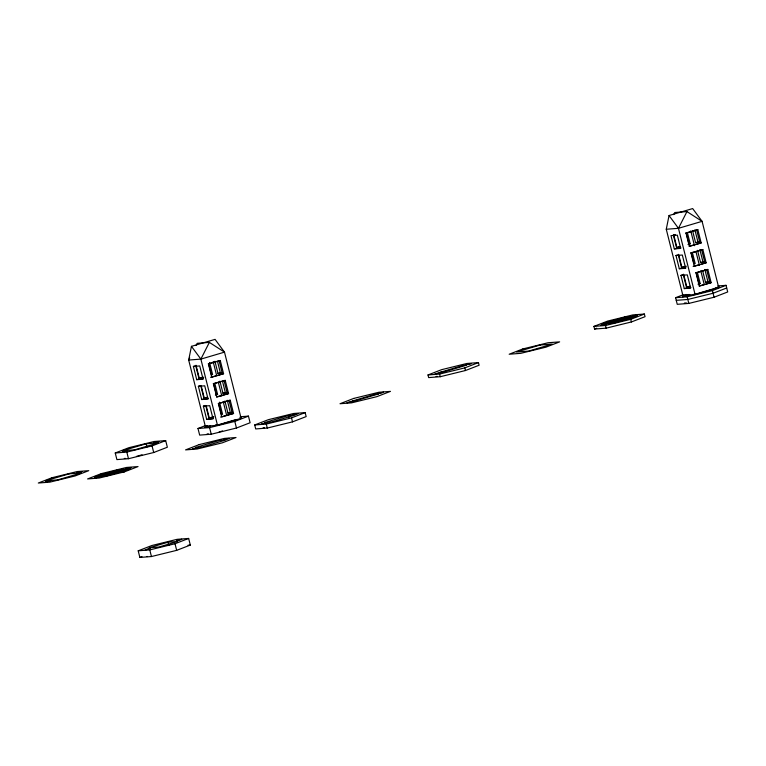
<?xml version="1.0" encoding="UTF-8"?>
<svg xmlns="http://www.w3.org/2000/svg" width="766" height="766" viewBox="0 0 766 766"><rect width="100%" height="100%" fill="white"/><g stroke="black" fill="none" stroke-linecap="round" stroke-linejoin="round"><path stroke-width="1.15" d="M191.452 346.337L188.675 360.049L205.307 426.26L217.506 425.322L241.127 418.351L224.495 352.14L215.074 339.367L191.452 346.337L200.874 359.11L217.506 425.322M666.267 229.254L669.044 215.543L692.665 208.572L702.087 221.345L718.719 287.556L695.097 294.527L682.899 295.465L666.267 229.254L678.465 228.316L702.087 221.345L686.949 211.588L674.75 212.527L673.697 214.614M189.738 357.961L188.675 360.049L200.874 359.11L224.495 352.14L209.357 342.383L197.168 343.321L196.106 345.409M200.874 359.11L209.357 342.383M695.097 294.527L678.465 228.316L686.949 211.588M124.293 458.451L125.729 458.451M207.059 433.958L208.486 433.958M263.102 427.792L264.529 427.792M436.065 376.451L437.491 376.451M684.354 303.298L685.091 303.01M115.235 452.984L128.88 447.689L154.1 441.503L165.686 440.613L167.352 447.229L153.707 452.524L128.487 458.71L116.901 459.6L115.235 452.984L126.821 452.084L152.051 445.908L165.686 440.613M240.333 416.752L248.443 416.12L250.109 422.746L236.464 428.031L211.244 434.217L199.658 435.107L197.992 428.491L205.336 425.637M197.992 428.491L209.578 427.6L234.808 421.415L248.443 416.12M101.227 473.647L87.583 478.942L99.168 478.041L124.398 471.866L138.043 466.571L126.457 467.461L101.227 473.647L124.398 471.866M254.705 424.967L268.349 419.682L293.579 413.496L305.155 412.606L306.161 416.58L292.516 421.865L267.286 428.05L255.7 428.941L254.705 424.967L266.29 424.077L291.52 417.891L305.155 412.606M427.993 374.957L441.637 369.662L466.867 363.477L478.453 362.586L479.114 365.238L465.469 370.524L440.249 376.709L428.663 377.6L427.993 374.957L439.579 374.067L464.809 367.881L478.453 362.586M593.918 326.402L607.562 321.107L632.793 314.922L644.378 314.031L645.039 316.684L631.395 321.969L606.174 328.154L594.588 329.045L593.918 326.402L605.504 325.502L630.734 319.326L644.378 314.031M594.588 329.045L596.685 328.231M717.924 285.957L726.034 285.325L727.7 291.951L714.056 297.237L688.835 303.422L677.249 304.313L675.583 297.696L682.927 294.843M675.583 297.696L687.169 296.806L712.399 290.62L726.034 285.325M726.704 287.978L713.06 293.263L687.83 299.449L676.244 300.349M138.206 550.811L151.84 545.516L177.07 539.331L188.656 538.441L190.322 545.066L176.678 550.352L151.448 556.537L139.862 557.428L138.206 550.811L149.782 549.911L175.012 543.736L188.656 538.441M139.862 557.428L141.959 556.614M718.192 286.637L719.054 286.254L718.364 286.264M240.026 417.614L241.462 417.049L240.246 417.144M193.396 366.435L199.744 365.947L203.067 379.189L196.718 379.677L193.396 366.435L195.751 365.736L199.083 378.978L203.316 378.653M208.295 363.764L220.254 360.499L223.576 373.741L211.77 377.236L208.438 363.984L220.254 360.499M685.886 232.969L697.845 229.704L701.168 242.946L689.362 246.432L686.03 233.19L697.845 229.704M199.237 378.27L202.55 377.293M203.766 377.198L199.351 378.5L196.019 365.258M196.718 379.677L199.083 378.978M214.93 361.265L217.975 373.406L222.37 372.554M210.554 377.322L223.576 373.741M198.384 386.303L204.733 385.815L208.055 399.057L201.707 399.546L198.384 386.303L200.74 385.604L204.072 398.847L208.304 398.521M213.283 383.632L225.242 380.367L228.574 393.609L216.759 397.094L213.436 383.852L225.242 380.367M676.828 247.475L680.141 246.499M680.256 246.729L676.943 247.705L673.611 234.463M687.983 244.45L690.195 243.799L687.428 232.759M674.31 248.883L680.658 248.395L677.336 235.152L670.978 235.641L674.31 248.883L680.907 247.858M692.521 230.47L695.566 242.611L699.961 241.759M689.218 246.212L701.168 242.946M675.976 255.509L682.324 255.021L685.647 268.263L679.298 268.751L675.976 255.509L678.331 254.81L681.663 268.052L685.896 267.727M690.875 252.837L702.834 249.572L706.156 262.815L694.35 266.3L691.018 253.058L702.834 249.572M204.225 398.138L207.538 397.161M207.653 397.391L204.34 398.368L201.286 386.227M215.39 395.103L217.592 394.452L214.825 383.421M201.707 399.546L204.072 398.847M219.919 381.123L222.963 393.264L227.358 392.412M216.615 396.874L228.574 393.609M203.373 406.162L209.721 405.674L213.053 418.916L206.696 419.404L203.373 406.162L204.943 405.702M218.272 403.49L230.231 400.225L233.563 413.468L221.747 416.963L218.425 403.72L230.231 400.225M681.817 267.344L685.13 266.367M686.346 266.271L681.932 267.573L678.599 254.331M679.298 268.751L681.663 268.052M697.51 250.329L700.555 262.47L704.95 261.618M693.134 266.396L706.156 262.815M680.964 275.367L687.313 274.879L690.635 288.121L684.287 288.61L680.964 275.367L683.32 274.668L686.652 287.911L690.884 287.585M695.863 272.696L707.822 269.431L711.145 282.673L699.339 286.168L696.016 272.926L707.822 269.431M209.214 417.997L213.628 416.694M213.743 416.924L209.329 418.236L206.274 406.095M206.696 419.404L213.293 418.38M224.907 400.991L227.952 413.133L232.347 412.28M220.531 417.049L233.563 413.468M146.172 443.782L122.55 450.753L134.749 449.814L158.371 442.844L146.172 443.782L147.005 447.085M205.307 426.26L207.672 425.57M236.435 419.471L218.645 424.718L215.399 424.967M686.805 287.202L690.118 286.225M690.233 286.455L686.92 287.442L683.588 274.19M697.97 284.176L700.172 283.525L697.405 272.485M684.287 288.61L686.652 287.911M702.776 271.298L705.543 282.338L709.938 281.486M699.195 285.938L711.145 282.673M136.415 456.431L142.036 454.774M219.172 431.947L222.542 430.952M682.899 295.465L686.279 294.47M687.475 295.121L689.726 294.45M697.347 293.598L715.138 288.351M288.389 415.555L264.768 422.535L271.48 422.018L295.101 415.038L288.389 415.555L288.887 417.547M605.81 323.817L629.432 316.846L629.882 318.608M608.865 323.587L632.486 316.607M97.646 476.5L121.267 469.529M99.475 476.356L123.106 469.386M102.529 476.126L126.151 469.146M104.358 475.983L127.979 469.012M168.003 542.213L149.102 547.786L158.859 547.039L177.75 541.457L168.003 542.213L168.826 545.526M686.757 303.001L684.517 303.432M147.532 556.499L146.9 556.547M675.459 234.779L673.343 234.942L676.675 248.184M695.566 242.611L700.651 242.219M690.195 243.799L688.979 243.885L686.202 232.854M700.555 262.47L704.624 262.163M705.543 282.338L710.628 281.945M700.172 283.525L698.956 283.621L696.179 272.581M715.291 287.815L718.719 287.556M686.48 294.68L688.653 294.508M694.073 294.096L696.237 293.924M217.975 373.406L222.044 373.09M222.963 393.264L228.048 392.872M217.592 394.452L216.376 394.547L213.599 383.517M227.952 413.133L232.021 412.817M119.218 470.2L125.308 469.73L121.765 470.774L115.676 471.243M103.86 474.728L109.959 474.259L106.417 475.313L100.317 475.782M188.005 545.239L190.322 545.066M669.044 215.543L678.465 228.316M712.399 290.62L714.056 297.237M696.629 229.8L699.952 243.042M701.618 249.668L704.94 262.91M706.606 269.527L709.929 282.769M694.877 229.771L697.931 241.912M699.875 249.639L702.92 261.771M704.864 269.498L707.908 281.639M690.76 230.872L694.484 245.714M695.921 251.43L699.358 265.122M700.794 270.829L704.232 284.531M692.416 252.627L695.183 263.657L693.967 263.753L691.191 252.723M687.169 296.806L688.835 303.422M630.734 319.326L631.395 321.969M605.504 325.502L606.174 328.154M464.809 367.881L465.469 370.524M439.579 374.067L440.249 376.709M291.52 417.891L292.516 421.865M266.29 424.077L267.286 428.05M234.808 421.415L236.464 428.031M219.038 360.595L222.36 373.837M224.026 380.463L227.349 393.705M229.015 400.321L232.337 413.563M217.573 361.667L220.34 372.707M222.561 381.535L225.328 392.565M227.272 400.292L230.317 412.434M213.168 361.667L216.606 375.369M218.329 382.224L221.767 395.917M223.203 401.623L226.64 415.325M209.558 362.452L212.603 374.593L211.387 374.689L208.611 363.649M219.536 402.179L222.58 414.32L221.364 414.416L218.597 403.376M205.728 405.463L209.061 418.705M209.578 427.6L211.244 434.217M152.051 445.908L153.707 452.524M175.012 543.736L176.678 550.352M126.821 452.084L128.487 458.71M149.782 549.911L151.448 556.537M45.405 482.005L50.594 480.799L45.405 482.005M76.581 472.804L81.771 471.588L76.581 472.804M122.34 451.959L127.529 450.743L122.34 451.959M94.687 477.917L99.877 476.711L94.687 477.917M153.516 442.758L158.706 441.542L153.516 442.758M125.873 468.715L131.063 467.499L125.873 468.715M205.096 427.466L210.286 426.26L205.096 427.466M192.668 448.866L197.858 447.66L192.668 448.866M223.854 439.665L229.044 438.449L223.854 439.665M261.809 423.952L266.999 422.736L261.809 423.952M292.995 414.741L298.175 413.535L292.995 414.741M145.301 549.787L150.49 548.58L145.301 549.787M347.113 402.715L352.303 401.508L347.113 402.715M176.486 540.585L181.676 539.369L176.486 540.585M378.299 393.513L383.488 392.297L378.299 393.513M435.098 373.932L440.287 372.726L435.098 373.932M466.283 364.731L471.473 363.515L466.283 364.731M601.023 325.378L606.212 324.171L601.023 325.378M632.209 316.176L637.389 314.96L632.209 316.176M682.688 296.672L687.878 295.465L682.688 296.672M51.944 477.735L38.3 483.03L49.886 482.14L75.116 475.954L88.751 470.659L77.165 471.55L51.944 477.735M199.208 444.596L185.564 449.891L197.149 449L222.379 442.815L236.024 437.52L224.438 438.411L199.208 444.596M353.653 398.444L340.008 403.739L351.594 402.849L376.824 396.664L390.469 391.369L378.883 392.259L353.653 398.444M522.824 348.942L509.179 354.227L520.765 353.337L545.995 347.151L559.64 341.866L548.054 342.756L522.824 348.942M69.237 473.828L45.615 480.799L57.814 479.861L81.435 472.89L69.237 473.828M624.865 317.201L601.243 324.171L613.432 323.233L637.053 316.262L624.865 317.201M463.507 365.401L439.885 372.372L442.94 372.142L466.561 365.171L463.507 365.401M540.126 345.035L516.504 352.006L528.693 351.067L552.315 344.087L540.126 345.035M118.529 469.74L94.907 476.711L107.096 475.772L130.718 468.802L118.529 469.74M375.522 394.184L351.9 401.154L354.955 400.924L378.576 393.954L375.522 394.184M219.248 440.479L195.627 447.449L202.339 446.932L225.96 439.962L219.248 440.479"/></g></svg>
